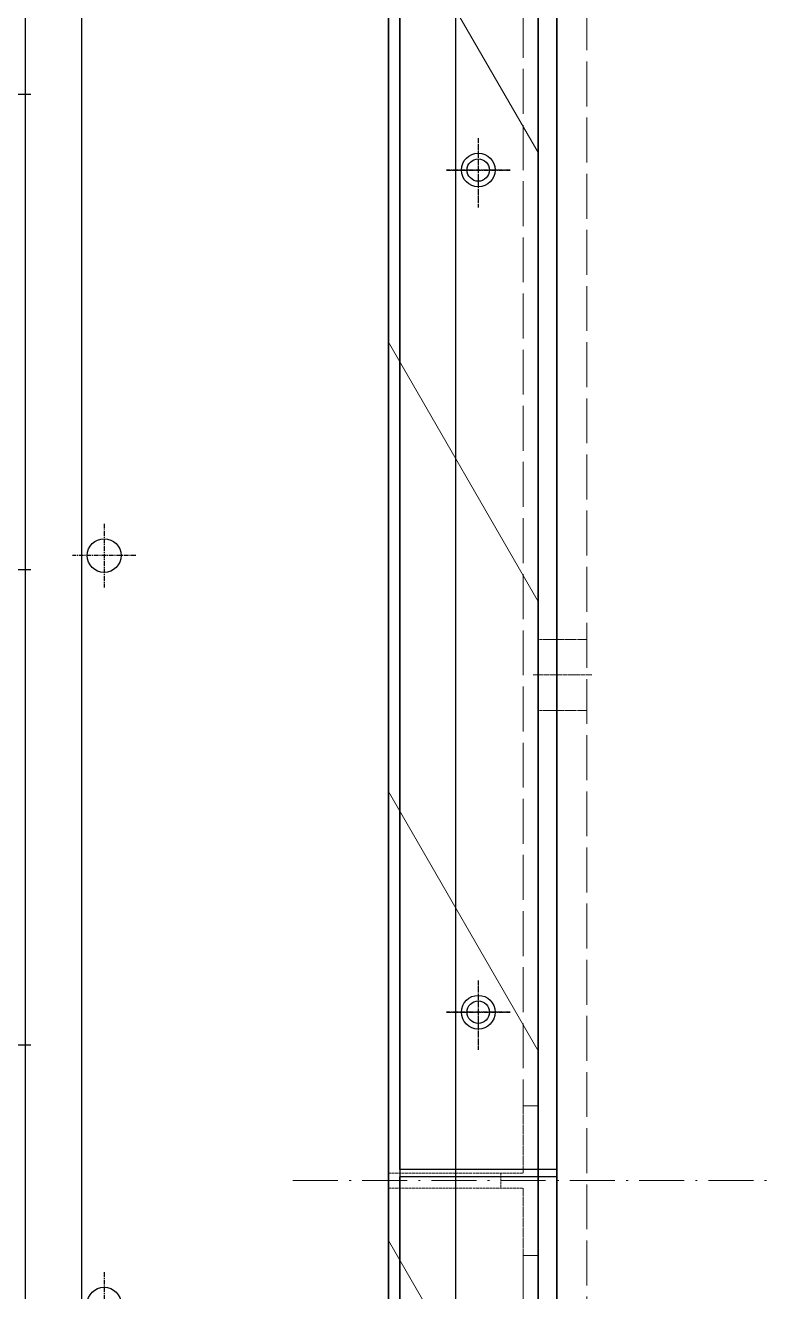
# Model space of a CAD drawing. Header units: millimetres. Extents: x 2686 to 32093, y 2268 to 23063.
# Drawn here: x 13346.2 to 13542.9, y 9883.5 to 10221.8 of the extents above; entities that cross this region are included whole.
import ezdxf

# ---------------------------------------------------------------- set-up
doc = ezdxf.new("R2010")
doc.units = ezdxf.units.MM
for name, pattern in [('CENTER', [2, 1.25, -0.25, 0.25, -0.25]), ('DASHDOT', [18.5, 12, -3, 0.5, -3]), ('DASHED', [15, 12, -3])]:
    doc.linetypes.add(name, pattern=pattern)
doc.layers.add('center', color=1, linetype='CENTER')

# ---------------------------------------------------------------- blocks, each defined once
blk = doc.blocks.new('A$C55E021B5')
at = {"color": 7, "lineweight": 35}
for p, q in [((1375, 38.5), (1375, 2102.5)), ((1415, 2102.5), (1415, 38.5)), ((1370, 2070.5), (1370, 209.79)), ((1370, 2070.5), (1370, 209.79)), ((1375, 70.5), (1375, 2070.5)), ((1375, 2070.5), (1375, 209.79))]:
    blk.add_line(p, q, dxfattribs=at)
at = {"color": 7, "linetype": 'DASHED', "lineweight": 13}
for p, q in [((1379, 2102.5), (1379, 1090.5)), ((1362, 2074.5), (1362, 66.5)), ((1370, 2074.5), (1370, 66.5)), ((1379, 1050.5), (1379, 38.5))]:
    blk.add_line(p, q, dxfattribs=at)
at = {"color": 7, "lineweight": 13, "ltscale": 0.133334}
for p, q in [((1415, 1414.47), (1375, 1345.19)), ((1415, 1294.47), (1375, 1225.19)), ((1415, 1174.47), (1375, 1105.19)), ((1415, 1054.47), (1375, 985.19))]:
    blk.add_line(p, q, dxfattribs=at)
at = {"color": 7, "linetype": 'DASHED', "lineweight": 13, "ltscale": 0.013334}
for p, q in [((1370, 1215.09), (1362, 1215.09)), ((1370, 1196.09), (1362, 1196.09))]:
    blk.add_line(p, q, dxfattribs=at)
at = {"color": 7, "linetype": 'DASHED', "lineweight": 13, "ltscale": 0.008333}
for p, q in [((1375, 1215.09), (1370, 1215.09)), ((1375, 1196.09), (1370, 1196.09))]:
    blk.add_line(p, q, dxfattribs=at)
at = {"color": 7, "linetype": 'DASHDOT', "lineweight": 13, "ltscale": 0.025999}
blk.add_line((1376.3, 1205.59), (1360.7, 1205.59), dxfattribs=at)
at = {"color": 7, "linetype": 'DASHED', "lineweight": 13, "ltscale": 0.006667}
for p, q in [((1375, 1090.5), (1379, 1090.5)), ((1385, 1072.5), (1385, 1068.5)), ((1375, 1050.5), (1379, 1050.5))]:
    blk.add_line(p, q, dxfattribs=at)
at = {"color": 7, "linetype": 'DASHED', "lineweight": 13, "ltscale": 0.03}
for p, q in [((1379, 1090.5), (1379, 1072.5)), ((1379, 1068.5), (1379, 1050.5))]:
    blk.add_line(p, q, dxfattribs=at)
at = {"color": 7, "linetype": 'DASHED', "lineweight": 13, "ltscale": 0.06}
for p, q in [((1415, 1072.5), (1379, 1072.5)), ((1415, 1068.5), (1379, 1068.5))]:
    blk.add_line(p, q, dxfattribs=at)
at = {"color": 7, "linetype": 'DASHDOT', "lineweight": 13}
blk.add_line((1440.5, 1070.5), (654.5, 1070.5), dxfattribs=at)
blk = doc.blocks.new('A$C25707C5C')
for p, q in [((0, 2586), (0, 0)), ((15, 0), (15, 2586))]:
    blk.add_line(p, q)
for centre in [(21, 1592), (21, 1367)]:
    blk.add_circle(centre, 3)
at = {"layer": 'center'}
for p, q in [((21, 1600.5), (21, 1583.5)), ((21, 1598.97), (21, 1581.97)), ((12.5, 1592), (29.5, 1592)), ((21, 1375.5), (21, 1358.5)), ((21, 1373.97), (21, 1356.97)), ((12.5, 1367), (29.5, 1367))]:
    blk.add_line(p, q, dxfattribs=at)
blk = doc.blocks.new('A$C456353FD')
for p, q in [((0, 0), (0, 1217)), ((42, 0), (42, 1217)), ((42, 0), (0, 0))]:
    blk.add_line(p, q)
for centre in [(21, 267), (21, 42)]:
    blk.add_circle(centre, 4.5)
at = {"layer": 'center'}
for p, q in [((21, 275.5), (21, 258.5)), ((21, 273.97), (21, 256.97)), ((29.5, 267), (12.5, 267)), ((21, 50.5), (21, 33.5)), ((21, 48.97), (21, 31.97)), ((29.5, 42), (12.5, 42))]:
    blk.add_line(p, q, dxfattribs=at)
blk = doc.blocks.new('A$C0E961EF8')
for p, q in [((42, 1221), (0, 1221)), ((0, 0), (0, 1221)), ((42, 0), (42, 1221))]:
    blk.add_line(p, q)
blk = doc.blocks.new('A$C35EA48DC')
for p, q in [((0, 9.5), (0, 2265.5)), ((0, 9.5), (0, 2265.5)), ((0, 9.5), (0, 2265.5)), ((0, 9.5), (0, 2265.5)), ((0, 9.5), (0, 2265.5)), ((0, 9.5), (0, 2265.5)), ((15, 9.5), (15, 2265.5)), ((15, 9.5), (15, 2265.5))]:
    blk.add_line(p, q)
for centre in [(21, 1262.5), (21, 1262.5), (21, 1062.5)]:
    blk.add_circle(centre, 4.5)
at = {"layer": 'center'}
for p, q in [((21, 1271), (21, 1254)), ((21, 1271), (21, 1254)), ((29.5, 1262.5), (12.5, 1262.5)), ((29.5, 1262.5), (12.5, 1262.5)), ((21, 1071), (21, 1054))]:
    blk.add_line(p, q, dxfattribs=at)
blk = doc.blocks.new('sound out')
h = blk.add_hatch()
h.set_pattern_fill('CROSS', color=5, scale=10)
h.set_pattern_definition([(0, (285310.786, 361167.85), (63.5, 63.5), [31.75, -95.25]), (90, (285326.66, 361151.98), (-63.5, 63.5), [31.75, -95.25])])
h.paths.add_polyline_path([(969222.09, 350230.06), (968522.09, 350230.06), (968522.09, 347272.28), (969222.09, 347272.28)])
blk = doc.blocks.new('1')
at = {"lineweight": 5}
blk.add_blockref('sound out', (-955874.4, -338945.06), dxfattribs=at)
for name, p in [('A$C25707C5C', (13446.23, 8591.17)), ('A$C456353FD', (13446.23, 9916.17)), ('A$C0E961EF8', (13446.23, 8693.17))]:
    blk.add_blockref(name, p)
at = {"color": 7}
blk.add_blockref('A$C35EA48DC', (13346.29, 8817.67), dxfattribs=at)
at = {"xscale": -1}
blk.add_blockref('A$C55E021B5', (14858.23, 8842.67), dxfattribs=at)

msp = doc.modelspace()

# ---------------------------------------------------------------- block references
msp.add_blockref('1', (0, 0))

doc.saveas('drawing.dxf')
